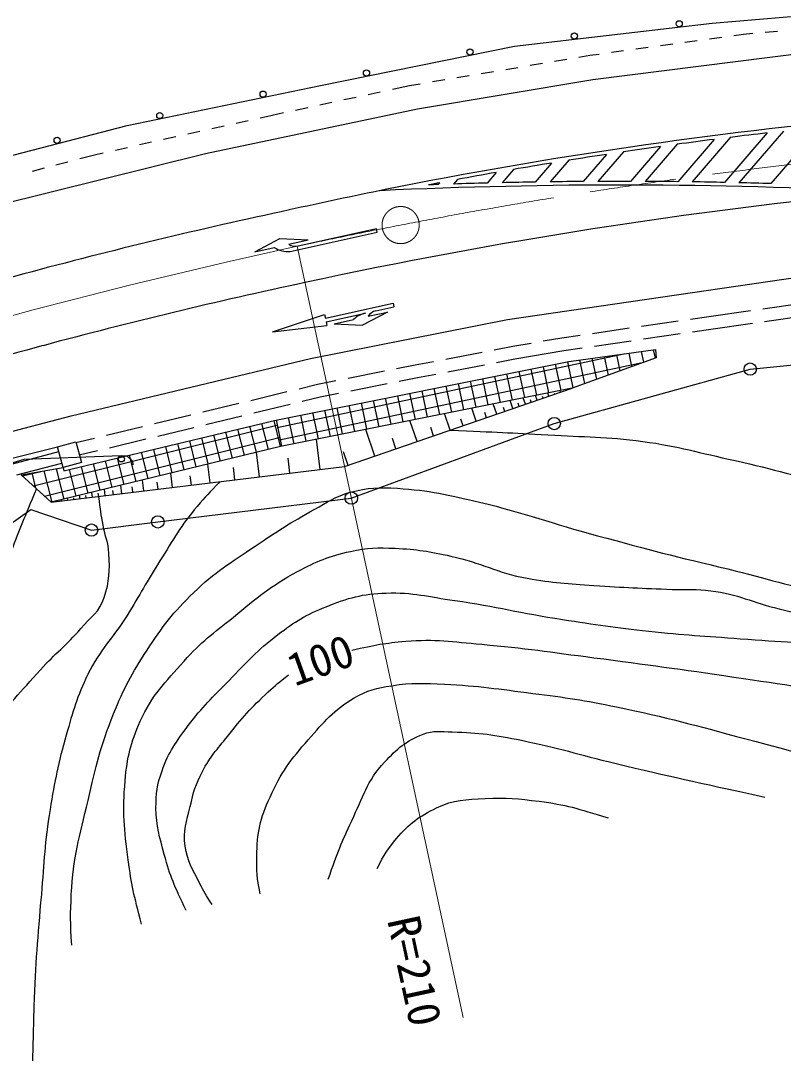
# Model space of a CAD drawing. Units: millimetres, scale not verified. Extents: x 40000 to 680000, y 20000 to 380000.
# Drawn here: x 443372 to 474192, y 267354 to 309054 of the extents above; entities that cross this region are included whole.
import ezdxf
from ezdxf.enums import TextEntityAlignment as Align

# ---------------------------------------------------------------- set-up
doc = ezdxf.new("R2010")
doc.units = ezdxf.units.MM
doc.header["$LTSCALE"] = 1000
doc.linetypes.add('CHAIN', pattern=[18.5, 12, -1.5, 3.5, -1.5])
for name, color, linetype, lineweight in [('M-BGD', 7, 'Continuous', 25), ('M-BMK', 2, 'CHAIN', 13), ('M-BMK-ROW', 30, 'Continuous', 25), ('M-STR-HTXT', 7, 'Continuous', 13), ('M-STR-STRC', 7, 'Continuous', 25)]:
    doc.layers.add(name, color=color, linetype=linetype, lineweight=lineweight)
doc.styles.add('ＭＳ ゴシック', font='')
doc.styles.get('ＭＳ ゴシック').set_extended_font_data('MS Gothic')

msp = doc.modelspace()

# ---------------------------------------------------------------- hatches: boundary and pattern name
at = {"layer": 'M-BGD'}
h = msp.add_hatch(dxfattribs=at)
h.set_pattern_fill('USER', color=256, style=0, pattern_type=2)
h.set_pattern_definition([(102, (454260, 292732), (-489.074, -103.956), []), (192, (454260, 292732), (103.956, -489.074), [])])
h.paths.add_polyline_path([(453878, 291864), (465663, 294216), (469053, 295440), (469027, 295778), (465530, 295288), (453684, 292927)])
h = msp.add_hatch(dxfattribs=at)
h.set_pattern_fill('USER', color=256, style=0, pattern_type=2)
h.set_pattern_definition([(104, (452327, 291852), (-485.148, -120.96), []), (194, (452327, 291852), (120.96, -485.148), [])])
h.paths.add_polyline_path([(453878, 291864), (444605, 289608), (443395, 290716), (445084, 291009), (445121, 290872), (453684, 292927)])

# ---------------------------------------------------------------- linework, layer by layer
for p, q in [((471312, 308956), (479299, 309622)), ((463323, 308025), (471312, 308956)), ((473952, 308616), (473454, 308572)), ((470711, 308240), (470216, 308171)), ((471702, 308376), (471207, 308308)), ((472575, 308496), (472197, 308444)), ((472956, 308529), (472575, 308496)), ((455483, 306436), (463323, 308025)), ((467739, 307831), (467244, 307762)), ((468730, 307967), (468235, 307899)), ((469721, 308103), (469225, 308035)), ((465439, 307486), (464946, 307403)), ((466370, 307642), (465932, 307569)), ((466749, 307694), (466370, 307642)), ((462480, 306990), (461987, 306907)), ((463466, 307155), (462973, 307073)), ((464453, 307321), (463960, 307238)), ((459521, 306494), (459083, 306420)), ((460508, 306659), (460015, 306577)), ((461494, 306825), (461001, 306742)), ((447680, 304824), (455483, 306436)), ((457903, 306167), (457414, 306062)), ((459083, 306420), (458392, 306272)), ((455948, 305746), (455459, 305641)), ((456925, 305957), (456436, 305851)), ((453992, 305326), (453301, 305177)), ((454970, 305536), (454481, 305431)), ((439932, 302816), (447680, 304824)), ((452567, 305014), (452079, 304905)), ((453301, 305177), (453055, 305123)), ((450615, 304578), (450127, 304469)), ((451591, 304796), (451103, 304687)), ((448663, 304142), (448175, 304033)), ((449639, 304360), (449151, 304251)), ((446465, 303651), (445767, 303470)), ((446711, 303706), (446465, 303651)), ((447687, 303924), (447199, 303815)), ((445284, 303344), (444800, 303218)), ((444316, 303092), (443832, 302967)), ((471187, 297114), (472867, 297353)), ((473362, 297423), (475042, 297662)), ((468458, 296716), (469943, 296932)), ((470437, 297005), (471187, 297114)), ((473435, 296908), (475116, 297147)), ((466479, 296428), (467963, 296644)), ((470515, 296490), (471260, 296599)), ((471260, 296599), (472940, 296838)), ((464492, 296120), (465235, 296247)), ((465235, 296247), (465984, 296356)), ((466556, 295914), (468041, 296130)), ((468535, 296202), (470020, 296418)), ((460548, 295390), (462021, 295672)), ((462512, 295766), (463257, 295909)), ((463257, 295909), (463999, 296036)), ((463345, 295396), (465316, 295733)), ((465316, 295733), (466062, 295842)), ((465530, 295288), (469027, 295778)), ((469027, 295778), (469053, 295440)), ((453684, 292927), (465530, 295288)), ((459312, 295153), (460057, 295296)), ((462605, 295254), (463345, 295396)), ((469053, 295440), (465663, 294216)), ((456604, 294616), (458075, 294908)), ((458566, 295005), (459312, 295153)), ((460640, 294878), (462114, 295160)), ((455367, 294371), (456114, 294519)), ((456709, 294107), (458180, 294399)), ((458670, 294496), (459410, 294643)), ((459410, 294643), (460149, 294784)), ((452675, 293722), (454133, 294073)), ((465663, 294216), (453878, 291864)), ((454620, 294191), (455367, 294371)), ((455479, 293863), (456218, 294009)), ((456461, 291047), (465663, 294216)), ((464717, 293891), (464673, 294019)), ((464954, 293972), (464943, 294004)), ((465190, 294053), (465168, 294117)), ((450731, 293254), (452189, 293605)), ((452798, 293217), (454257, 293568)), ((454743, 293685), (455479, 293863)), ((462608, 293164), (462465, 293578)), ((463259, 293388), (463147, 293714)), ((463516, 293477), (463471, 293605)), ((463772, 293565), (463684, 293821)), ((464008, 293646), (463975, 293742)), ((464245, 293728), (464178, 293920)), ((464481, 293809), (464459, 293873)), ((460727, 292516), (460497, 293185)), ((461780, 292879), (461599, 293405)), ((462194, 293021), (462123, 293228)), ((462934, 293276), (462877, 293439)), ((445121, 290872), (453684, 292927)), ((448786, 292785), (450245, 293136)), ((450854, 292748), (452312, 293100)), ((459390, 292055), (459097, 292906)), ((461254, 292698), (461163, 292961)), ((446842, 292317), (448300, 292668)), ((448910, 292280), (450368, 292631)), ((457689, 291470), (457317, 292550)), ((460058, 292286), (459943, 292620)), ((444860, 291843), (445602, 292042)), ((445602, 292042), (445826, 291208)), ((445608, 292019), (446356, 292200)), ((446965, 291811), (448424, 292163)), ((455481, 290928), (455333, 292154)), ((458539, 291763), (458393, 292188)), ((442053, 291141), (444860, 291843)), ((442998, 291147), (444910, 291656)), ((453878, 291864), (444605, 289608)), ((445084, 291009), (444860, 291843)), ((445743, 291517), (446479, 291694)), ((453029, 290630), (452908, 291628)), ((456609, 291098), (456423, 291638)), ((443223, 290710), (445035, 291192)), ((445826, 291208), (445084, 291009)), ((451033, 290388), (450941, 291149)), ((454255, 290779), (454181, 291392)), ((443395, 290716), (445084, 291009)), ((444605, 289608), (443395, 290716)), ((444605, 289608), (456461, 291047)), ((445084, 291009), (445121, 290872)), ((449511, 290203), (449440, 290784)), ((450272, 290296), (450226, 290676)), ((452031, 290509), (451971, 291008)), ((447462, 289954), (447421, 290293)), ((447905, 290008), (447878, 290230)), ((448349, 290062), (448295, 290505)), ((448930, 290133), (448894, 290423)), ((445773, 289749), (445756, 289888)), ((446021, 289779), (446009, 289878)), ((446269, 289810), (446245, 290007)), ((446527, 289841), (446511, 289970)), ((446785, 289872), (446754, 290130)), ((447124, 289913), (447103, 290083)), ((445028, 289659), (445023, 289699)), ((445276, 289689), (445267, 289769)), ((445524, 289719), (445516, 289788))]:
    msp.add_line(p, q, dxfattribs=at)
for centre in [(469983, 308927), (465748, 308433), (461526, 307788), (457348, 306941), (453170, 306086), (448994, 305223), (444845, 304219)]:
    msp.add_circle(centre, 125, dxfattribs=at)
for points, knots in [([(460727, 292516), (462642, 292438), (463137, 292418), (464680, 292328), (466177, 292240), (467023, 292266), (468509, 292065), (469985, 291865), (470786, 291603), (472242, 291292), (473861, 290947), (474738, 290583), (476380, 290377), (477625, 290222), (478345, 290129), (479591, 290279), (480703, 290413), (481287, 290710), (482344, 291080), (483548, 291500), (484134, 292019), (485384, 292270), (486128, 292420), (486584, 292372), (487328, 292215), (488314, 292008), (488729, 291502), (489618, 291027), (490350, 290637), (490680, 290233), (491476, 289999), (492393, 289730), (492965, 289897), (493921, 289893), (495317, 289886), (496095, 290076), (497491, 290061), (499427, 290041), (500500, 289745), (502436, 289699), (503532, 289673), (504146, 289732), (505242, 289743), (506378, 289754), (507021, 289857), (508151, 289743), (508941, 289663), (509352, 289428), (510136, 289299), (511127, 289136), (511688, 289069), (512691, 289008), (513793, 288941), (514419, 289078), (515517, 288964), (516129, 288900), (516475, 288831), (517057, 288633), (517796, 288381), (518126, 288049), (518825, 287700), (519538, 287345), (519886, 286968), (520671, 286832), (521296, 286724), (521716, 286711), (522289, 286984), (522861, 287257), (523123, 287570), (523459, 288106), (523969, 288921), (523967, 289522), (524191, 290457), (524431, 291462), (524501, 292045), (524560, 293077), (524630, 294292), (524562, 294764), (524401, 296188)], [0, 0, 0, 0, 1, 1, 1, 2, 2, 2, 3, 3, 3, 4, 4, 4, 5, 5, 5, 6, 6, 6, 7, 7, 7, 8, 8, 8, 9, 9, 9, 10, 10, 10, 11, 11, 11, 12, 12, 12, 13, 13, 13, 14, 14, 14, 15, 15, 15, 16, 16, 16, 17, 17, 17, 18, 18, 18, 19, 19, 19, 20, 20, 20, 21, 21, 21, 22, 22, 22, 23, 23, 23, 24, 24, 24, 25, 25, 25, 26, 26, 26, 26]), ([(451434, 290437), (450981, 289994), (450854, 289845), (450509, 289442), (449831, 288650), (449556, 288123), (448998, 287242), (448460, 286394), (448211, 285887), (447674, 285039), (447078, 284094), (446577, 283663), (446087, 282660), (445641, 281746), (445494, 281185), (445215, 280207), (444884, 279051), (444758, 278385), (444560, 277198), (444337, 275870), (444325, 275110), (444208, 273768), (444054, 272009), (443962, 271022), (443911, 269257), (443821, 266112), (443756, 264344), (443942, 261204), (444050, 259386), (444119, 258360), (444441, 256568), (444689, 255185), (445080, 254471), (445496, 253130), (445778, 252223), (445866, 251938), (446221, 250809)], [0, 0, 0, 0, 1, 1, 1, 2, 2, 2, 3, 3, 3, 4, 4, 4, 5, 5, 5, 6, 6, 6, 7, 7, 7, 8, 8, 8, 9, 9, 9, 10, 10, 10, 11, 11, 11, 12, 12, 12, 12]), ([(444011, 290152), (443500, 288935), (443369, 288611), (442981, 287614), (442473, 286308), (442278, 285543), (441754, 284244), (441127, 282691), (440649, 281874), (440023, 280320), (439480, 278970), (439134, 278223), (438740, 276822), (438389, 275570), (438216, 274852), (438088, 273558), (437937, 272027), (438008, 271160), (437973, 269622), (437952, 268691), (437990, 268168), (437931, 267239), (437848, 265943), (437486, 265242), (437487, 263943), (437488, 262910), (437591, 262326), (437825, 261319), (438013, 260505), (438344, 260118), (438552, 259309), (438750, 258541), (438884, 258102), (438906, 257309), (438925, 256598), (438782, 256206), (438672, 255503), (438546, 254691), (438289, 254258), (438282, 253436), (438276, 252726), (438529, 252355), (438634, 251652), (438705, 251176), (438912, 250886), (438768, 250426), (438637, 250006), (438523, 249706), (438138, 249494), (437821, 249319), (437550, 249345), (437212, 249473), (436827, 249619), (436700, 249877), (436465, 250214), (436215, 250571), (436183, 250832), (436005, 251229), (435857, 251559), (435820, 251768), (435630, 252076), (435391, 252465), (435268, 252705), (434932, 253014), (434737, 253194), (434653, 253264), (434397, 253430)], [0, 0, 0, 0, 1, 1, 1, 2, 2, 2, 3, 3, 3, 4, 4, 4, 5, 5, 5, 6, 6, 6, 7, 7, 7, 8, 8, 8, 9, 9, 9, 10, 10, 10, 11, 11, 11, 12, 12, 12, 13, 13, 13, 14, 14, 14, 15, 15, 15, 16, 16, 16, 17, 17, 17, 18, 18, 18, 19, 19, 19, 20, 20, 20, 21, 21, 21, 22, 22, 22, 22]), ([(445577, 249605), (444707, 251276), (444477, 251710), (443746, 253045), (442859, 254665), (442278, 255526), (441409, 257156), (440752, 258388), (440302, 259049), (439832, 260364), (439300, 261852), (439286, 262773), (439084, 264340), (438926, 265563), (438887, 266259), (438916, 267492), (438956, 269147), (439182, 270062), (439420, 271700), (439639, 273209), (439714, 274066), (440074, 275547), (440326, 276582), (440459, 277175), (440890, 278149), (441306, 279092), (441616, 279589), (442194, 280442), (442874, 281447), (443359, 281938), (444172, 282839), (444783, 283514), (445206, 283817), (445802, 284506), (446203, 284969), (446559, 285174), (446749, 285757), (446964, 286422), (446980, 286839), (446941, 287537), (446915, 287992), (446782, 288230), (446702, 288679), (446620, 289130), (446600, 289283), (446527, 289841)], [0, 0, 0, 0, 1, 1, 1, 2, 2, 2, 3, 3, 3, 4, 4, 4, 5, 5, 5, 6, 6, 6, 7, 7, 7, 8, 8, 8, 9, 9, 9, 10, 10, 10, 11, 11, 11, 12, 12, 12, 13, 13, 13, 14, 14, 14, 15, 15, 15, 15]), ([(445439, 271716), (445373, 272663), (445383, 272973), (445419, 273777), (445485, 275276), (445758, 276097), (446095, 277559), (446416, 278950), (446591, 279742), (447128, 281064), (447555, 282113), (447862, 282681), (448480, 283630), (449118, 284612), (449525, 285144), (450365, 285960), (451236, 286806), (451842, 287152), (452848, 287833), (453757, 288447), (454273, 288784), (455234, 289312), (455785, 289614), (456078, 289843), (456685, 290008), (457408, 290205), (457848, 290217), (458595, 290170), (459909, 290088), (460636, 289911), (461917, 289608), (463802, 289163), (464818, 288757), (466688, 288253), (468737, 287700), (469887, 287398), (471952, 286914), (473560, 286537), (474441, 286146), (476089, 286037), (477249, 285960), (477936, 285988), (479053, 286311), (480262, 286660), (480911, 286972), (482014, 287577), (482767, 287990), (483020, 288507), (483810, 288846), (484375, 289089), (484738, 289169), (485353, 289160), (486216, 289147), (486672, 288879), (487493, 288613), (488457, 288301), (488945, 287979), (489908, 287663), (490622, 287428), (491020, 287273), (491761, 287145), (492698, 286984), (493240, 287026), (494189, 286973), (495405, 286905), (496088, 286893), (497305, 286846), (498313, 286808), (498877, 286728), (499886, 286755), (500799, 286779), (501316, 286797), (502216, 286949), (503499, 287166), (504195, 287406), (505461, 287705), (506279, 287897), (506718, 288116), (507553, 288203), (508323, 288282), (508768, 288274), (509533, 288163), (510569, 288013), (511127, 287798), (512132, 287502), (513611, 287066), (514424, 286768), (515873, 286242), (516907, 285868), (517527, 285738), (518492, 285213), (519345, 284750), (519809, 284449), (520555, 283827), (521224, 283270), (521484, 282837), (522094, 282215), (522907, 281386), (523184, 281128), (524220, 280137)], [0, 0, 0, 0, 1, 1, 1, 2, 2, 2, 3, 3, 3, 4, 4, 4, 5, 5, 5, 6, 6, 6, 7, 7, 7, 8, 8, 8, 9, 9, 9, 10, 10, 10, 11, 11, 11, 12, 12, 12, 13, 13, 13, 14, 14, 14, 15, 15, 15, 16, 16, 16, 17, 17, 17, 18, 18, 18, 19, 19, 19, 20, 20, 20, 21, 21, 21, 22, 22, 22, 23, 23, 23, 24, 24, 24, 25, 25, 25, 26, 26, 26, 27, 27, 27, 28, 28, 28, 29, 29, 29, 30, 30, 30, 31, 31, 31, 32, 32, 32, 33, 33, 33, 33]), ([(448254, 272573), (447943, 273759), (447857, 274139), (447718, 275163), (447551, 276402), (447484, 277117), (447594, 278363), (447679, 279327), (447813, 279879), (448206, 280765), (448682, 281837), (449199, 282313), (449976, 283192), (450667, 283974), (451157, 284315), (451968, 284971), (452931, 285750), (453461, 286224), (454554, 286805), (455346, 287226), (455822, 287435), (456698, 287625), (457388, 287774), (457796, 287775), (458502, 287748), (459392, 287714), (459889, 287618), (460761, 287430), (461987, 287166), (462612, 286761), (463846, 286536), (464884, 286347), (465480, 286327), (466532, 286251), (467769, 286162), (468463, 286140), (469702, 286089), (470313, 286064), (470660, 286116), (471266, 286035), (472370, 285888), (472941, 285571), (474021, 285300), (475243, 284994), (475934, 284849), (477162, 284574), (478136, 284355), (478660, 284033), (479658, 284029), (480845, 284023), (481487, 284323), (482667, 284452), (483463, 284539), (483913, 284636), (484713, 284598), (485652, 284554), (486175, 284435), (487092, 284229), (488825, 283840), (489719, 283319), (491457, 282954), (493062, 282616), (493977, 282476), (495612, 282345), (496991, 282234), (497773, 282245), (499153, 282328), (500355, 282400), (501043, 282453), (502203, 282776), (503076, 283020), (503576, 283197), (504334, 283694), (505121, 284210), (505432, 284673), (506181, 285244), (506704, 285643), (506969, 285919), (507557, 286213), (507941, 286405), (508161, 286589), (508591, 286589), (508994, 286588), (509214, 286455), (509572, 286270), (510014, 286042), (510228, 285852), (510614, 285540), (511191, 285074), (511475, 284767), (512017, 284260), (512549, 283763), (512858, 283494), (513361, 282967), (513894, 282408), (514148, 282054), (514665, 281479), (515207, 280877), (515386, 280687), (516073, 279956)], [0, 0, 0, 0, 1, 1, 1, 2, 2, 2, 3, 3, 3, 4, 4, 4, 5, 5, 5, 6, 6, 6, 7, 7, 7, 8, 8, 8, 9, 9, 9, 10, 10, 10, 11, 11, 11, 12, 12, 12, 13, 13, 13, 14, 14, 14, 15, 15, 15, 16, 16, 16, 17, 17, 17, 18, 18, 18, 19, 19, 19, 20, 20, 20, 21, 21, 21, 22, 22, 22, 23, 23, 23, 24, 24, 24, 25, 25, 25, 26, 26, 26, 27, 27, 27, 28, 28, 28, 29, 29, 29, 30, 30, 30, 31, 31, 31, 32, 32, 32, 33, 33, 33, 33]), ([(450056, 273122), (449588, 274136), (449415, 274468), (449175, 275386), (448988, 276104), (448849, 276514), (448841, 277256), (448834, 277851), (448887, 278198), (449085, 278759), (449360, 279538), (449649, 279927), (450145, 280588), (450722, 281358), (451122, 281729), (451796, 282415), (452534, 283167), (452922, 283626), (453763, 284261), (454466, 284791), (454896, 285065), (455714, 285390), (456620, 285748), (457172, 285913), (458146, 285943), (459233, 285975), (459837, 285792), (460914, 285640), (462622, 285398), (463558, 285133), (465264, 284873), (466623, 284665), (467385, 284547), (468752, 284399), (470193, 284244), (471005, 284211), (472450, 284097), (474127, 283966), (475072, 283960), (476743, 283773), (478014, 283630), (478715, 283474), (479978, 283274), (481308, 283063), (482053, 282942), (483381, 282720), (485218, 282413), (486249, 282252), (488080, 281917), (490204, 281529), (491383, 281257), (493506, 280873), (495634, 280487), (496826, 280268), (498961, 279928), (499774, 279799), (500226, 279676), (501048, 279633), (501619, 279603), (501952, 279589), (502509, 279720), (503286, 279903), (503723, 280050), (504427, 280428), (505014, 280744), (505320, 280970), (505835, 281394), (506396, 281856), (506597, 282252), (507197, 282660), (507564, 282910), (507790, 283066), (508228, 283139), (508676, 283213), (508951, 283131), (509380, 282982), (509945, 282786), (510231, 282585), (510716, 282235), (511289, 281823), (511550, 281516), (512069, 281038), (512554, 280592), (512709, 280442), (513291, 279875)], [0, 0, 0, 0, 1, 1, 1, 2, 2, 2, 3, 3, 3, 4, 4, 4, 5, 5, 5, 6, 6, 6, 7, 7, 7, 8, 8, 8, 9, 9, 9, 10, 10, 10, 11, 11, 11, 12, 12, 12, 13, 13, 13, 14, 14, 14, 15, 15, 15, 16, 16, 16, 17, 17, 17, 18, 18, 18, 19, 19, 19, 20, 20, 20, 21, 21, 21, 22, 22, 22, 23, 23, 23, 24, 24, 24, 25, 25, 25, 26, 26, 26, 27, 27, 27, 28, 28, 28, 28]), ([(456749, 283631), (457737, 283862), (458072, 283918), (458933, 283994), (460128, 284100), (460807, 283976), (462002, 283872), (463776, 283719), (464763, 283560), (466529, 283331), (468745, 283044), (469985, 282873), (472197, 282548), (474280, 282242), (475447, 282070), (477521, 281703), (480207, 281229), (481696, 280878), (484372, 280346), (486532, 279917), (487207, 279783), (489903, 279246)], [0, 0, 0, 0, 1, 1, 1, 2, 2, 2, 3, 3, 3, 4, 4, 4, 5, 5, 5, 6, 6, 6, 7, 7, 7, 7]), ([(451106, 273364), (450853, 273751), (450783, 273878), (450604, 274222), (450315, 274782), (450114, 275103), (450020, 275727), (449927, 276348), (450082, 276710), (450223, 277323), (450353, 277893), (450439, 278221), (450714, 278736), (451035, 279338), (451307, 279621), (451732, 280153), (452326, 280897), (452675, 281309), (453380, 281948), (453689, 282229), (453798, 282331), (454192, 282642)], [0, 0, 0, 0, 1, 1, 1, 2, 2, 2, 3, 3, 3, 4, 4, 4, 5, 5, 5, 6, 6, 6, 7, 7, 7, 7]), ([(453049, 273789), (452923, 274454), (452906, 274710), (452913, 275304), (452924, 276264), (453054, 276828), (453448, 277704), (453894, 278696), (454276, 279204), (454995, 280020), (455642, 280756), (456010, 281205), (456852, 281707), (457387, 282026), (457754, 282096), (458368, 282200), (459189, 282340), (459668, 282293), (460500, 282257), (461902, 282198), (462681, 282064), (464073, 281891), (465401, 281726), (466143, 281611), (467454, 281342), (469511, 280920), (470645, 280594), (472675, 280056), (475016, 279435), (475775, 279199), (478631, 278332)], [0, 0, 0, 0, 1, 1, 1, 2, 2, 2, 3, 3, 3, 4, 4, 4, 5, 5, 5, 6, 6, 6, 7, 7, 7, 8, 8, 8, 9, 9, 9, 10, 10, 10, 10]), ([(455801, 274390), (456201, 275510), (456325, 275847), (456750, 276742), (457206, 277703), (457355, 278341), (458082, 279119), (458592, 279665), (458937, 279963), (459631, 280240), (460059, 280411), (460346, 280339), (460806, 280332), (461909, 280313), (462530, 280215), (463612, 279996), (465100, 279694), (465910, 279422), (467387, 279070), (469745, 278506), (470503, 278347), (473442, 277702)], [0, 0, 0, 0, 1, 1, 1, 2, 2, 2, 3, 3, 3, 4, 4, 4, 5, 5, 5, 6, 6, 6, 7, 7, 7, 7]), ([(457779, 274822), (458067, 275389), (458201, 275600), (458564, 276030), (459078, 276638), (459465, 276922), (460181, 277270), (460883, 277611), (461365, 277600), (462145, 277646), (462995, 277696), (463477, 277638), (464322, 277532), (465433, 277393), (465845, 277245), (467109, 276861)], [0, 0, 0, 0, 1, 1, 1, 2, 2, 2, 3, 3, 3, 4, 4, 4, 5, 5, 5, 5])]:
    msp.add_open_spline(points, degree=3, knots=knots, dxfattribs=at)
at = {"layer": 'M-BMK'}
msp.add_lwpolyline([(413267, 288052), (417071, 289288), (420877, 290518), (424688, 291734), (428505, 292930), (432331, 294099), (436168, 295234), (440018, 296329), (443884, 297376), (447767, 298370), (451670, 299302), (454544, 299943)], dxfattribs=at)
msp.add_circle((458727, 300800), 750, dxfattribs=at)
msp.add_arc((498784, 94655), 210000, 94.23797, 102.16122, dxfattribs=at)
at = {"layer": 'M-BMK-ROW'}
for p, q in [((472853, 294984), (483857, 296102)), ((464935, 292785), (472853, 294984)), ((456734, 289776), (464935, 292785)), ((448916, 288813), (456734, 289776)), ((437834, 285101), (443777, 289315)), ((443777, 289315), (446235, 288483)), ((446235, 288483), (448916, 288813))]:
    msp.add_line(p, q, dxfattribs=at)
for centre in [(472853, 294984), (464935, 292785), (456734, 289776), (448916, 288813), (446235, 288483)]:
    msp.add_circle(centre, 250, dxfattribs=at)
at = {"layer": 'M-STR-HTXT'}
msp.add_line((454544, 299943), (461256, 268800), dxfattribs=at)
at = {"layer": 'M-STR-STRC'}
for p, q in [((475205, 307767), (466495, 306665)), ((466495, 306665), (459411, 305478)), ((459411, 305478), (450841, 303678)), ((473534, 304519), (471813, 302522)), ((474192, 304594), (472396, 302510)), ((475648, 304751), (473687, 302476)), ((469906, 304063), (468613, 302563)), ((471395, 304259), (469924, 302552)), ((472062, 304343), (470512, 302545)), ((450841, 303678), (441923, 301459)), ((467044, 303653), (466102, 302560)), ((467726, 303755), (466699, 302563)), ((469233, 303971), (468021, 302565)), ((464829, 303304), (464168, 302537)), ((465520, 303416), (464770, 302546)), ((462587, 302924), (462218, 302496)), ((463286, 303045), (462825, 302511)), ((460315, 302510), (460249, 302432)), ((461024, 302642), (460864, 302456)), ((454585, 299957), (457752, 300658)), ((457784, 300512), (457752, 300658)), ((452838, 299723), (453847, 300254)), ((453847, 300254), (454985, 300199)), ((454269, 299733), (457784, 300512)), ((452838, 299723), (453619, 299896)), ((454204, 300026), (454985, 300199)), ((463045, 296990), (474860, 298715)), ((455685, 297041), (458419, 297647)), ((457726, 297339), (458451, 297500)), ((458419, 297647), (458451, 297500)), ((453553, 296492), (455653, 297187)), ((455090, 295412), (463045, 296990)), ((455653, 297187), (455685, 297041)), ((455718, 296894), (457306, 297246)), ((456043, 296813), (456824, 296986)), ((458191, 297289), (457182, 296758)), ((457410, 297116), (458191, 297289)), ((453553, 296492), (455750, 296748)), ((455718, 296894), (455750, 296748)), ((456043, 296813), (457182, 296758)), ((445407, 293093), (455090, 295412)), ((441797, 292148), (445407, 293093)), ((447440, 291483), (443502, 291334)), ((447440, 291483), (447560, 291487)), ((447560, 291487), (447636, 291475)), ((443502, 291334), (430121, 287223)), ((447636, 291475), (447727, 291434)), ((447727, 291434), (447789, 291391)), ((447789, 291391), (447836, 291333)), ((447836, 291333), (447885, 291245)), ((447885, 291245), (447903, 291170)), ((447903, 291170), (447904, 291125))]:
    msp.add_line(p, q, dxfattribs=at)
msp.add_circle((447445, 291358), 125, dxfattribs=at)
for centre, radius, start, end in [((495067, 118370), 187540, 95.22272, 101.36782), ((495067, 118370), 187390, 96.59852, 97.05192), ((495067, 118370), 187390, 97.25712, 97.71632), ((495067, 118370), 187390, 98.60042, 99.07212), ((495067, 118370), 187390, 97.92432, 98.38962), ((495067, 118370), 187390, 99.28592, 99.76452), ((495067, 118370), 187390, 99.98142, 100.46712), ((467593, 95011), 207404, 87.05652, 92.68142), ((495067, 118370), 187390, 100.68742, 100.83272), ((467593, 95011), 207554, 92.02702, 92.13832), ((467593, 95011), 207554, 91.48392, 91.85792), ((467593, 95011), 207554, 90.94552, 91.31632), ((467593, 95011), 207554, 90.41152, 90.77932), ((467593, 95011), 207554, 89.88192, 90.24672), ((467593, 95011), 207554, 89.35642, 89.71842), ((467593, 95011), 207554, 88.83502, 89.19422), ((467593, 95011), 207554, 88.31742, 88.67402), ((495067, 118370), 187540, 101.36782, 102.57792), ((498782, 94656), 208500, 95.65332, 102.16122), ((497898, 96331), 209676, 102.02042, 105.03712), ((454173, 300728), 1000, 236.3291, 275.5241), ((454477, 300445), 500, 236.9186, 282.4916), ((569437, -167484), 483019, 105.11372, 106.41062), ((497898, 96331), 206676, 102.02042, 105.03692), ((457834, 296851), 500, 102.4916, 148.0646), ((457522, 296270), 1000, 102.4916, 134.28), ((569437, -167484), 480019, 105.11392, 106.41062)]:
    msp.add_arc(centre, radius, start, end, dxfattribs=at)

# ---------------------------------------------------------------- texts
at = {"layer": 'M-BGD', "style": 'ＭＳ ゴシック'}
msp.add_text('100', height=1320, rotation=19.822, dxfattribs=at).set_placement((455486, 283241), align=Align.MIDDLE_CENTER)
at = {"layer": 'M-STR-HTXT', "style": 'ＭＳ ゴシック'}
msp.add_text('R=210', height=1320, rotation=282.161, dxfattribs=at).set_placement((457793, 272657), align=Align.BOTTOM_LEFT)

doc.saveas('drawing.dxf')
